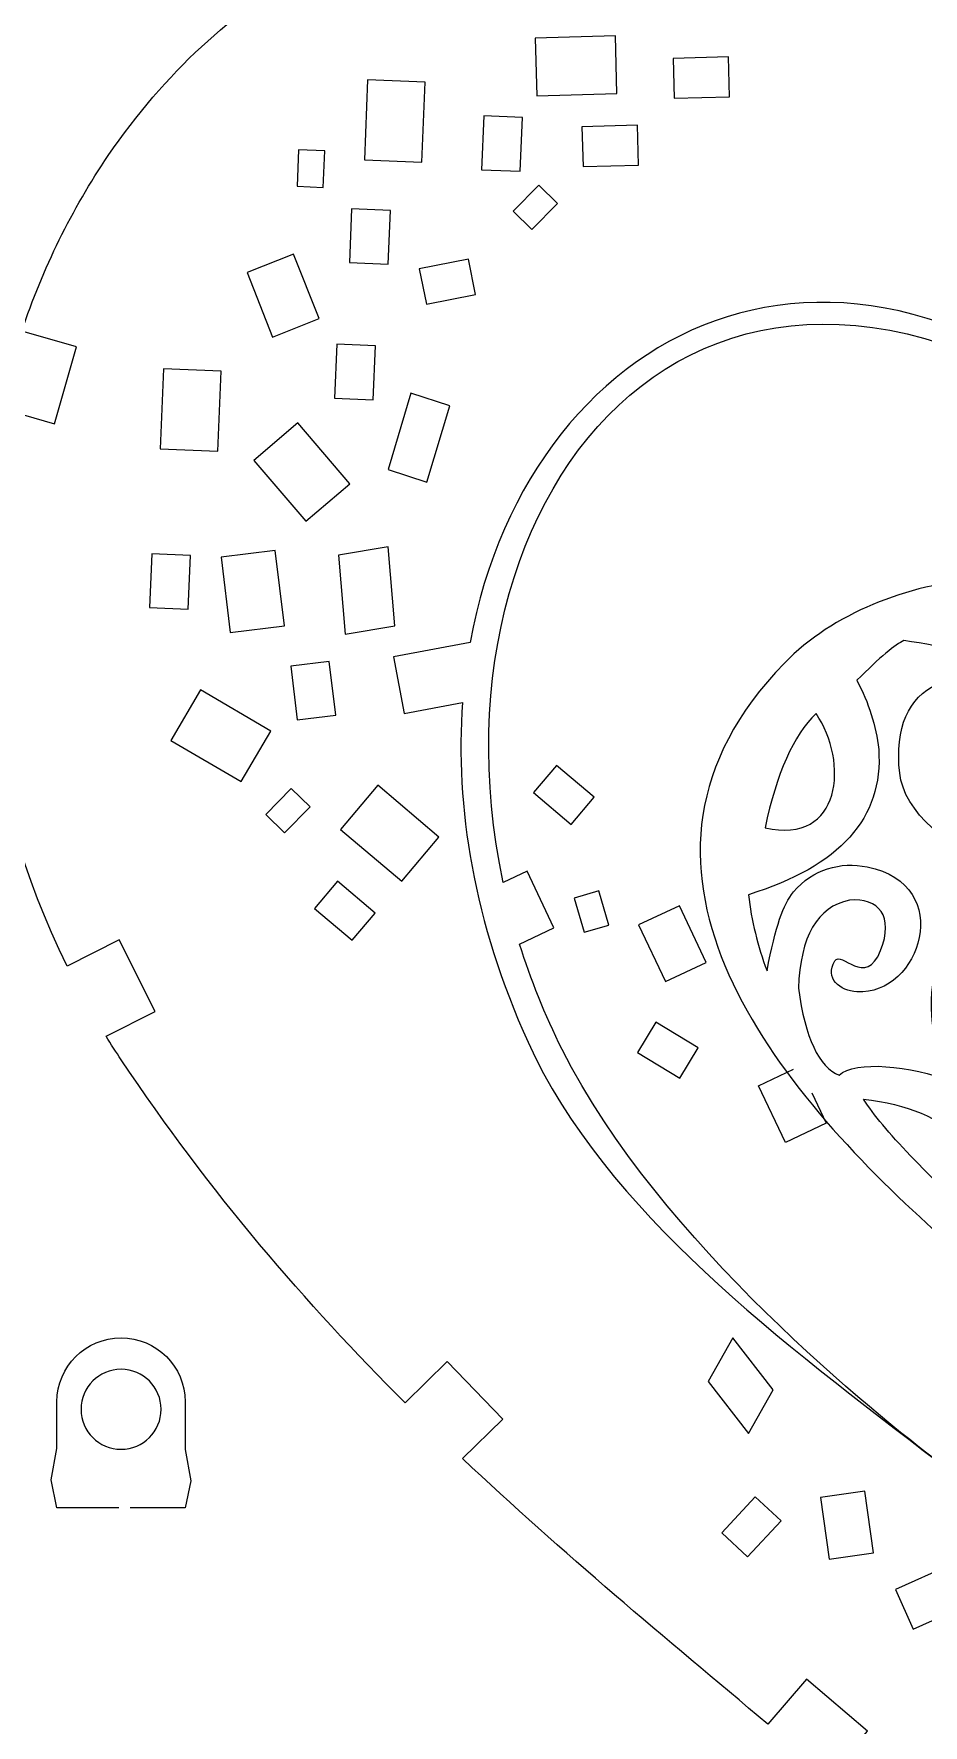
# Model space of a CAD drawing. Header units: millimetres. Extents: x -135 to 135, y -162 to 162.
# Drawn here: x -81.9 to -26.4, y -93.4 to 12.2 of the extents above; entities that cross this region are included whole.
import ezdxf

# ---------------------------------------------------------------- set-up
doc = ezdxf.new("R2010")
doc.units = ezdxf.units.MM
doc.header["$MEASUREMENT"] = 0
doc.layers.add('layer 1', color=7, linetype='Continuous')

msp = doc.modelspace()

# ---------------------------------------------------------------- linework, layer by layer
at = {"layer": 'layer 1', "color": 250, "lineweight": 20}
msp.add_open_spline([(-135, -162.5), (-135, -162.5), (135, -162.5), (135, -162.5), (135, -162.5), (135, -162.5), (135, 162.5), (135, 162.5), (135, 162.5), (135, 162.5), (-135, 162.5), (-135, 162.5), (-135, 162.5), (-135, 162.5), (-135, -162.5), (-135, -162.5), (-135, -162.5), (-135, -162.5), (-135, -162.5), (-135, -162.5)], degree=3, knots=[0, 0, 0, 0, 0.16666667, 0.16666667, 0.16666667, 0.16666667, 0.33333333, 0.33333333, 0.33333333, 0.33333333, 0.5, 0.5, 0.5, 0.5, 0.66666667, 0.66666667, 0.66666667, 0.66666667, 1, 1, 1, 1], dxfattribs=at)
at = {"layer": 'layer 1', "lineweight": 20}
for points, knots in [([(-0.6123, -126.0617), (-0.6123, -126.0617), (-3.5511, -126.0617), (-3.5511, -126.0617), (-3.5511, -126.0617), (-4.3006, -125.0885), (-8.2565, -120.5359), (-9.0191, -119.6023), (-9.0191, -119.6023), (-9.0191, -119.6023), (-6.1963, -117.2743), (-6.1963, -117.2743), (-6.1963, -117.2743), (-6.1963, -117.2743), (-9.4298, -113.4605), (-9.4298, -113.4605), (-9.4298, -113.4605), (-9.4298, -113.4605), (-12.2556, -115.7911), (-12.2556, -115.7911), (-12.2556, -115.7911), (-18.6511, -108.5392), (-25.4254, -102.4152), (-32.3112, -96.5324), (-32.3112, -96.5324), (-32.3112, -96.5324), (-29.9089, -93.7482), (-29.9089, -93.7482), (-29.9089, -93.7482), (-29.9089, -93.7482), (-33.6987, -90.4867), (-33.6987, -90.4867), (-33.6987, -90.4867), (-33.6987, -90.4867), (-36.1262, -93.3001), (-36.1262, -93.3001), (-36.1262, -93.3001), (-42.4938, -87.9392), (-48.9142, -82.6441), (-55.179, -76.7231), (-55.179, -76.7231), (-55.179, -76.7231), (-52.6616, -74.2754), (-52.6616, -74.2754), (-52.6616, -74.2754), (-52.6616, -74.2754), (-56.1316, -70.6756), (-56.1316, -70.6756), (-56.1316, -70.6756), (-56.1316, -70.6756), (-58.7675, -73.2384), (-58.7675, -73.2384), (-58.7675, -73.2384), (-64.9337, -67.0828), (-70.9065, -60.1776), (-76.48, -51.8386), (-76.48, -51.8386), (-76.8054, -51.3517), (-77.1205, -50.86), (-77.4274, -50.3647), (-77.4274, -50.3647), (-77.4274, -50.3647), (-74.3529, -48.8226), (-74.3529, -48.8226), (-74.3529, -48.8226), (-74.3529, -48.8226), (-76.6021, -44.357), (-76.6021, -44.357), (-76.6021, -44.357), (-76.6021, -44.357), (-79.8529, -45.9876), (-79.8529, -45.9876), (-79.8529, -45.9876), (-85.2881, -34.9404), (-86.5519, -22.408), (-84.0254, -11.1681), (-84.0254, -11.1681), (-84.0254, -11.1681), (-80.6501, -12.1378), (-80.6501, -12.1378), (-80.6501, -12.1378), (-80.6501, -12.1378), (-79.262, -7.3344), (-79.262, -7.3344), (-79.262, -7.3344), (-79.262, -7.3344), (-82.6828, -6.3516), (-82.6828, -6.3516), (-82.6828, -6.3516), (-81.3694, -2.4329), (-79.5662, 1.2632), (-77.2884, 4.6029), (-77.2884, 4.6029), (-73.7351, 9.8128), (-69.4972, 13.6203), (-64.8193, 16.2663), (-64.8193, 16.2663), (-64.8193, 16.2663), (-63.1964, 13.1347), (-63.1964, 13.1347), (-63.1964, 13.1347), (-63.1964, 13.1347), (-58.7571, 15.4352), (-58.7571, 15.4352), (-58.7571, 15.4352), (-58.7571, 15.4352), (-60.3033, 18.4191), (-60.3033, 18.4191), (-60.3033, 18.4191), (-52.4374, 21.5154), (-43.6434, 21.8367), (-34.9084, 20.3446), (-34.9084, 20.3446), (-34.9084, 20.3446), (-35.6824, 16.968), (-35.6824, 16.968), (-35.6824, 16.968), (-35.6824, 16.968), (-30.7969, 15.9041), (-30.7969, 15.9041), (-30.7969, 15.9041), (-30.7969, 15.9041), (-30.0134, 19.3219), (-30.0134, 19.3219), (-30.0134, 19.3219), (-26.6189, 18.4858), (-23.2615, 17.4013), (-20.0007, 16.1225), (-20.0007, 16.1225), (-15.1194, 14.2083), (-10.577, 11.9531), (-7.0768, 9.6606), (-7.0768, 9.6606), (-7.0768, 9.6606), (-9.2536, 6.8172), (-9.2536, 6.8172), (-9.2536, 6.8172), (-9.2536, 6.8172), (-5.3047, 3.7504), (-5.3047, 3.7504), (-5.3047, 3.7504), (-5.3047, 3.7504), (-3.1051, 6.6234), (-3.1051, 6.6234), (-3.1051, 6.6234), (-3.1051, 6.6234), (-0.3387, 4.4482), (-0.3387, 4.4482)], [0, 0, 0, 0, 0.02631579, 0.02631579, 0.02631579, 0.02631579, 0.05263158, 0.05263158, 0.05263158, 0.05263158, 0.07894737, 0.07894737, 0.07894737, 0.07894737, 0.10526316, 0.10526316, 0.10526316, 0.10526316, 0.13157895, 0.13157895, 0.13157895, 0.13157895, 0.15789474, 0.15789474, 0.15789474, 0.15789474, 0.18421053, 0.18421053, 0.18421053, 0.18421053, 0.21052632, 0.21052632, 0.21052632, 0.21052632, 0.23684211, 0.23684211, 0.23684211, 0.23684211, 0.26315789, 0.26315789, 0.26315789, 0.26315789, 0.28947368, 0.28947368, 0.28947368, 0.28947368, 0.31578947, 0.31578947, 0.31578947, 0.31578947, 0.34210526, 0.34210526, 0.34210526, 0.34210526, 0.36842105, 0.36842105, 0.36842105, 0.36842105, 0.39473684, 0.39473684, 0.39473684, 0.39473684, 0.42105263, 0.42105263, 0.42105263, 0.42105263, 0.44736842, 0.44736842, 0.44736842, 0.44736842, 0.47368421, 0.47368421, 0.47368421, 0.47368421, 0.5, 0.5, 0.5, 0.5, 0.52631579, 0.52631579, 0.52631579, 0.52631579, 0.55263158, 0.55263158, 0.55263158, 0.55263158, 0.57894737, 0.57894737, 0.57894737, 0.57894737, 0.60526316, 0.60526316, 0.60526316, 0.60526316, 0.63157895, 0.63157895, 0.63157895, 0.63157895, 0.65789474, 0.65789474, 0.65789474, 0.65789474, 0.68421053, 0.68421053, 0.68421053, 0.68421053, 0.71052632, 0.71052632, 0.71052632, 0.71052632, 0.73684211, 0.73684211, 0.73684211, 0.73684211, 0.76315789, 0.76315789, 0.76315789, 0.76315789, 0.78947368, 0.78947368, 0.78947368, 0.78947368, 0.81578947, 0.81578947, 0.81578947, 0.81578947, 0.84210526, 0.84210526, 0.84210526, 0.84210526, 0.86842105, 0.86842105, 0.86842105, 0.86842105, 0.89473684, 0.89473684, 0.89473684, 0.89473684, 0.92105263, 0.92105263, 0.92105263, 0.92105263, 0.94736842, 0.94736842, 0.94736842, 0.94736842, 1, 1, 1, 1]), ([(-50.6376, 11.94), (-50.6376, 11.94), (-45.6394, 12.0718), (-45.6394, 12.0718), (-45.6394, 12.0718), (-45.6394, 12.0718), (-45.5445, 8.4729), (-45.5445, 8.4729), (-45.5445, 8.4729), (-45.5445, 8.4729), (-50.5428, 8.3412), (-50.5428, 8.3412), (-50.5428, 8.3412), (-50.5428, 8.3412), (-50.6376, 11.94), (-50.6376, 11.94)], [0, 0, 0, 0, 0.2, 0.2, 0.2, 0.2, 0.4, 0.4, 0.4, 0.4, 0.6, 0.6, 0.6, 0.6, 1, 1, 1, 1]), ([(-42.0339, 10.6748), (-42.0339, 10.6748), (-38.5776, 10.7659), (-38.5776, 10.7659), (-38.5776, 10.7659), (-38.5776, 10.7659), (-38.5119, 8.2773), (-38.5119, 8.2773), (-38.5119, 8.2773), (-38.5119, 8.2773), (-41.9684, 8.1862), (-41.9684, 8.1862), (-41.9684, 8.1862), (-41.9684, 8.1862), (-42.0339, 10.6748), (-42.0339, 10.6748)], [0, 0, 0, 0, 0.2, 0.2, 0.2, 0.2, 0.4, 0.4, 0.4, 0.4, 0.6, 0.6, 0.6, 0.6, 1, 1, 1, 1]), ([(-57.5043, 9.1801), (-57.5043, 9.1801), (-57.7081, 4.1844), (-57.7081, 4.1844), (-57.7081, 4.1844), (-57.7081, 4.1844), (-61.3052, 4.331), (-61.3052, 4.331), (-61.3052, 4.331), (-61.3052, 4.331), (-61.1014, 9.3268), (-61.1014, 9.3268), (-61.1014, 9.3268), (-61.1014, 9.3268), (-57.5043, 9.1801), (-57.5043, 9.1801)], [0, 0, 0, 0, 0.2, 0.2, 0.2, 0.2, 0.4, 0.4, 0.4, 0.4, 0.6, 0.6, 0.6, 0.6, 1, 1, 1, 1]), ([(-51.15, -40.0654), (-51.15, -40.0654), (-49.4783, -43.6042), (-49.4783, -43.6042), (-49.4783, -43.6042), (-49.4783, -43.6042), (-51.6173, -44.6146), (-51.6173, -44.6146), (-51.6173, -44.6146), (-50.9258, -46.8168), (-50.0449, -49.0201), (-48.9564, -51.1962), (-48.9564, -51.1962), (-42.9538, -63.1973), (-28.9505, -74.3205), (-25.5242, -76.8976), (-25.5242, -76.8976), (-35.0317, -69.6224), (-46.2845, -61.3208), (-51.0882, -50.7365), (-51.0882, -50.7365), (-54.4682, -43.2891), (-55.6601, -36.0203), (-55.1801, -29.5334), (-55.1801, -29.5334), (-55.1801, -29.5334), (-58.8102, -30.2202), (-58.8102, -30.2202), (-58.8102, -30.2202), (-58.8102, -30.2202), (-59.4795, -26.6829), (-59.4795, -26.6829), (-59.4795, -26.6829), (-59.4795, -26.6829), (-54.7057, -25.7797), (-54.7057, -25.7797), (-54.7057, -25.7797), (-51.0142, -5.5458), (-30.2913, 4.9189), (-10.5916, -15.967), (-10.5916, -15.967), (-38.2102, 8.0184), (-58.1204, -15.1819), (-52.6314, -40.7651), (-52.6314, -40.7651), (-52.6314, -40.7651), (-51.15, -40.0654), (-51.15, -40.0654)], [0, 0, 0, 0, 0.07692308, 0.07692308, 0.07692308, 0.07692308, 0.15384615, 0.15384615, 0.15384615, 0.15384615, 0.23076923, 0.23076923, 0.23076923, 0.23076923, 0.30769231, 0.30769231, 0.30769231, 0.30769231, 0.38461538, 0.38461538, 0.38461538, 0.38461538, 0.46153846, 0.46153846, 0.46153846, 0.46153846, 0.53846154, 0.53846154, 0.53846154, 0.53846154, 0.61538462, 0.61538462, 0.61538462, 0.61538462, 0.69230769, 0.69230769, 0.69230769, 0.69230769, 0.76923077, 0.76923077, 0.76923077, 0.76923077, 0.84615385, 0.84615385, 0.84615385, 0.84615385, 1, 1, 1, 1]), ([(-51.4381, 6.9831), (-51.4381, 6.9831), (-51.5751, 3.6241), (-51.5751, 3.6241), (-51.5751, 3.6241), (-51.5751, 3.6241), (-53.9936, 3.7227), (-53.9936, 3.7227), (-53.9936, 3.7227), (-53.9936, 3.7227), (-53.8566, 7.0817), (-53.8566, 7.0817), (-53.8566, 7.0817), (-53.8566, 7.0817), (-51.4381, 6.9831), (-51.4381, 6.9831)], [0, 0, 0, 0, 0.2, 0.2, 0.2, 0.2, 0.4, 0.4, 0.4, 0.4, 0.6, 0.6, 0.6, 0.6, 1, 1, 1, 1]), ([(-47.7225, 6.4071), (-47.7225, 6.4071), (-44.2662, 6.4983), (-44.2662, 6.4983), (-44.2662, 6.4983), (-44.2662, 6.4983), (-44.2005, 4.0096), (-44.2005, 4.0096), (-44.2005, 4.0096), (-44.2005, 4.0096), (-47.657, 3.9185), (-47.657, 3.9185), (-47.657, 3.9185), (-47.657, 3.9185), (-47.7225, 6.4071), (-47.7225, 6.4071)], [0, 0, 0, 0, 0.2, 0.2, 0.2, 0.2, 0.4, 0.4, 0.4, 0.4, 0.6, 0.6, 0.6, 0.6, 1, 1, 1, 1]), ([(-63.7789, 4.8928), (-63.7789, 4.8928), (-63.8713, 2.6232), (-63.8713, 2.6232), (-63.8713, 2.6232), (-63.8713, 2.6232), (-65.5053, 2.6897), (-65.5053, 2.6897), (-65.5053, 2.6897), (-65.5053, 2.6897), (-65.4129, 4.9593), (-65.4129, 4.9593), (-65.4129, 4.9593), (-65.4129, 4.9593), (-63.7789, 4.8928), (-63.7789, 4.8928)], [0, 0, 0, 0, 0.2, 0.2, 0.2, 0.2, 0.4, 0.4, 0.4, 0.4, 0.6, 0.6, 0.6, 0.6, 1, 1, 1, 1]), ([(-49.2563, 1.6177), (-49.2563, 1.6177), (-50.8453, -0.0055), (-50.8453, -0.0055), (-50.8453, -0.0055), (-50.8453, -0.0055), (-52.0139, 1.1385), (-52.0139, 1.1385), (-52.0139, 1.1385), (-52.0139, 1.1385), (-50.425, 2.7616), (-50.425, 2.7616), (-50.425, 2.7616), (-50.425, 2.7616), (-49.2563, 1.6177), (-49.2563, 1.6177)], [0, 0, 0, 0, 0.2, 0.2, 0.2, 0.2, 0.4, 0.4, 0.4, 0.4, 0.6, 0.6, 0.6, 0.6, 1, 1, 1, 1]), ([(-59.6798, 1.1832), (-59.6798, 1.1832), (-59.8167, -2.1757), (-59.8167, -2.1757), (-59.8167, -2.1757), (-59.8167, -2.1757), (-62.2353, -2.0771), (-62.2353, -2.0771), (-62.2353, -2.0771), (-62.2353, -2.0771), (-62.0982, 1.2818), (-62.0982, 1.2818), (-62.0982, 1.2818), (-62.0982, 1.2818), (-59.6798, 1.1832), (-59.6798, 1.1832)], [0, 0, 0, 0, 0.2, 0.2, 0.2, 0.2, 0.4, 0.4, 0.4, 0.4, 0.6, 0.6, 0.6, 0.6, 1, 1, 1, 1]), ([(-65.7279, -1.5449), (-65.7279, -1.5449), (-64.1306, -5.5739), (-64.1306, -5.5739), (-64.1306, -5.5739), (-64.1306, -5.5739), (-67.0314, -6.7241), (-67.0314, -6.7241), (-67.0314, -6.7241), (-67.0314, -6.7241), (-68.6287, -2.6951), (-68.6287, -2.6951), (-68.6287, -2.6951), (-68.6287, -2.6951), (-65.7279, -1.5449), (-65.7279, -1.5449)], [0, 0, 0, 0, 0.2, 0.2, 0.2, 0.2, 0.4, 0.4, 0.4, 0.4, 0.6, 0.6, 0.6, 0.6, 1, 1, 1, 1]), ([(-57.8768, -2.4664), (-57.8768, -2.4664), (-54.8126, -1.8539), (-54.8126, -1.8539), (-54.8126, -1.8539), (-54.8126, -1.8539), (-54.3715, -4.0603), (-54.3715, -4.0603), (-54.3715, -4.0603), (-54.3715, -4.0603), (-57.4359, -4.6728), (-57.4359, -4.6728), (-57.4359, -4.6728), (-57.4359, -4.6728), (-57.8768, -2.4664), (-57.8768, -2.4664)], [0, 0, 0, 0, 0.2, 0.2, 0.2, 0.2, 0.4, 0.4, 0.4, 0.4, 0.6, 0.6, 0.6, 0.6, 1, 1, 1, 1]), ([(-60.6112, -7.2714), (-60.6112, -7.2714), (-60.7482, -10.6304), (-60.7482, -10.6304), (-60.7482, -10.6304), (-60.7482, -10.6304), (-63.1667, -10.5318), (-63.1667, -10.5318), (-63.1667, -10.5318), (-63.1667, -10.5318), (-63.0296, -7.1728), (-63.0296, -7.1728), (-63.0296, -7.1728), (-63.0296, -7.1728), (-60.6112, -7.2714), (-60.6112, -7.2714)], [0, 0, 0, 0, 0.2, 0.2, 0.2, 0.2, 0.4, 0.4, 0.4, 0.4, 0.6, 0.6, 0.6, 0.6, 1, 1, 1, 1]), ([(-70.2465, -8.8514), (-70.2465, -8.8514), (-70.4502, -13.8472), (-70.4502, -13.8472), (-70.4502, -13.8472), (-70.4502, -13.8472), (-74.0473, -13.7005), (-74.0473, -13.7005), (-74.0473, -13.7005), (-74.0473, -13.7005), (-73.8435, -8.7047), (-73.8435, -8.7047), (-73.8435, -8.7047), (-73.8435, -8.7047), (-70.2465, -8.8514), (-70.2465, -8.8514)], [0, 0, 0, 0, 0.2, 0.2, 0.2, 0.2, 0.4, 0.4, 0.4, 0.4, 0.6, 0.6, 0.6, 0.6, 1, 1, 1, 1]), ([(-55.9756, -11.0062), (-55.9756, -11.0062), (-57.4037, -15.789), (-57.4037, -15.789), (-57.4037, -15.789), (-57.4037, -15.789), (-59.8223, -14.9995), (-59.8223, -14.9995), (-59.8223, -14.9995), (-59.8223, -14.9995), (-58.3941, -10.2167), (-58.3941, -10.2167), (-58.3941, -10.2167), (-58.3941, -10.2167), (-55.9756, -11.0062), (-55.9756, -11.0062)], [0, 0, 0, 0, 0.2, 0.2, 0.2, 0.2, 0.4, 0.4, 0.4, 0.4, 0.6, 0.6, 0.6, 0.6, 1, 1, 1, 1]), ([(-65.4629, -12.0825), (-65.4629, -12.0825), (-62.2158, -15.8845), (-62.2158, -15.8845), (-62.2158, -15.8845), (-62.2158, -15.8845), (-64.9533, -18.2224), (-64.9533, -18.2224), (-64.9533, -18.2224), (-64.9533, -18.2224), (-68.2004, -14.4204), (-68.2004, -14.4204), (-68.2004, -14.4204), (-68.2004, -14.4204), (-65.4629, -12.0825), (-65.4629, -12.0825)], [0, 0, 0, 0, 0.2, 0.2, 0.2, 0.2, 0.4, 0.4, 0.4, 0.4, 0.6, 0.6, 0.6, 0.6, 1, 1, 1, 1]), ([(-66.8618, -20.0393), (-66.8618, -20.0393), (-66.2872, -24.7418), (-66.2872, -24.7418), (-66.2872, -24.7418), (-66.2872, -24.7418), (-69.6727, -25.1557), (-69.6727, -25.1557), (-69.6727, -25.1557), (-69.6727, -25.1557), (-70.2473, -20.4533), (-70.2473, -20.4533), (-70.2473, -20.4533), (-70.2473, -20.4533), (-66.8618, -20.0393), (-66.8618, -20.0393)], [0, 0, 0, 0, 0.2, 0.2, 0.2, 0.2, 0.4, 0.4, 0.4, 0.4, 0.6, 0.6, 0.6, 0.6, 1, 1, 1, 1]), ([(-59.8255, -19.8244), (-59.8255, -19.8244), (-59.4121, -24.7569), (-59.4121, -24.7569), (-59.4121, -24.7569), (-59.4121, -24.7569), (-62.4998, -25.2703), (-62.4998, -25.2703), (-62.4998, -25.2703), (-62.4998, -25.2703), (-62.913, -20.3378), (-62.913, -20.3378), (-62.913, -20.3378), (-62.913, -20.3378), (-59.8255, -19.8244), (-59.8255, -19.8244)], [0, 0, 0, 0, 0.2, 0.2, 0.2, 0.2, 0.4, 0.4, 0.4, 0.4, 0.6, 0.6, 0.6, 0.6, 1, 1, 1, 1]), ([(-72.1561, -20.347), (-72.1561, -20.347), (-72.293, -23.706), (-72.293, -23.706), (-72.293, -23.706), (-72.293, -23.706), (-74.7115, -23.6074), (-74.7115, -23.6074), (-74.7115, -23.6074), (-74.7115, -23.6074), (-74.5745, -20.2484), (-74.5745, -20.2484), (-74.5745, -20.2484), (-74.5745, -20.2484), (-72.1561, -20.347), (-72.1561, -20.347)], [0, 0, 0, 0, 0.2, 0.2, 0.2, 0.2, 0.4, 0.4, 0.4, 0.4, 0.6, 0.6, 0.6, 0.6, 1, 1, 1, 1]), ([(-20.8386, -21.6336), (-21.0749, -21.65), (-22.5131, -21.7363), (-22.7481, -21.7587), (-22.7481, -21.7587), (-27.5276, -22.2157), (-32.0238, -23.9407), (-35.081, -27.0713), (-35.081, -27.0713), (-47.2407, -39.523), (-35.8019, -53.303), (-26.1898, -62.0606), (-26.1898, -62.0606), (-17.4295, -70.0422), (-14.2755, -74.9539), (-13.0713, -77.3015), (-13.0713, -77.3015), (-12.2233, -78.9548), (-11.5707, -80.6509), (-11.0337, -82.369)], [0, 0, 0, 0, 0.16666667, 0.16666667, 0.16666667, 0.16666667, 0.33333333, 0.33333333, 0.33333333, 0.33333333, 0.5, 0.5, 0.5, 0.5, 0.66666667, 0.66666667, 0.66666667, 0.66666667, 1, 1, 1, 1]), ([(-21.4572, -39.8934), (-24.8159, -42.3365), (-27.5977, -47.6116), (-24.6922, -53.1468), (-24.6922, -53.1468), (-27.2012, -52.2196), (-30.6739, -51.8378), (-31.67, -52.8032), (-31.67, -52.8032), (-32.9427, -52.2829), (-33.7919, -50.4713), (-34.2174, -47.3686), (-34.2174, -47.3686), (-34.0922, -44.1244), (-33.0294, -42.2914), (-31.0288, -41.8697), (-31.0288, -41.8697), (-29.2084, -41.7184), (-28.2332, -42.8696), (-29.0849, -45.0162), (-29.0849, -45.0162), (-30.014, -47.3579), (-31.5371, -44.9889), (-31.9396, -45.6557), (-31.9396, -45.6557), (-32.6067, -46.7604), (-31.616, -47.5312), (-30.5651, -47.5932), (-30.5651, -47.5932), (-26.595, -47.8274), (-24.373, -40.9173), (-29.915, -39.7919), (-29.915, -39.7919), (-31.5636, -39.457), (-33.3339, -39.9164), (-34.5181, -41.3582), (-34.5181, -41.3582), (-35.1808, -42.1652), (-35.6229, -43.4524), (-36.1743, -46.272), (-36.1743, -46.272), (-36.7576, -44.738), (-37.1434, -43.1576), (-37.3316, -41.5306), (-37.3316, -41.5306), (-31.613, -39.7639), (-28.9037, -36.7391), (-29.2039, -32.4566), (-29.2039, -32.4566), (-29.365, -30.9913), (-29.8204, -29.5541), (-30.5698, -28.1448), (-30.5698, -28.1448), (-29.1285, -26.7132), (-28.1479, -25.8877), (-27.6284, -25.6681), (-27.6284, -25.6681), (-25.1513, -26.0381), (-22.196, -26.6064), (-20.186, -27.7859), (-20.186, -27.7859), (-17.2897, -29.4852), (-16.0578, -32.4181), (-17.2846, -34.8071), (-17.2846, -34.8071), (-18.0556, -36.3082), (-20.6957, -37.7719), (-22.4418, -37.2531), (-22.4418, -37.2531), (-25.2934, -36.4059), (-26.0116, -34.6251), (-25.5276, -32.5882), (-25.5276, -32.5882), (-25.0495, -30.5755), (-23.3071, -29.5315), (-21.9022, -30.2484), (-21.9022, -30.2484), (-20.9935, -30.712), (-20.5853, -31.2109), (-20.3118, -32.0182), (-20.3118, -32.0182), (-20.0352, -32.8343), (-18.8295, -32.6063), (-19.3289, -30.6928), (-19.3289, -30.6928), (-19.9757, -28.2145), (-23.3174, -27.3528), (-25.5812, -28.401), (-25.5812, -28.401), (-27.3399, -29.2153), (-28.1932, -31.0882), (-27.893, -33.9412), (-27.893, -33.9412), (-27.6444, -36.3033), (-24.8755, -38.7279), (-21.4572, -39.8934)], [0, 0, 0, 0, 0.04, 0.04, 0.04, 0.04, 0.08, 0.08, 0.08, 0.08, 0.12, 0.12, 0.12, 0.12, 0.16, 0.16, 0.16, 0.16, 0.2, 0.2, 0.2, 0.2, 0.24, 0.24, 0.24, 0.24, 0.28, 0.28, 0.28, 0.28, 0.32, 0.32, 0.32, 0.32, 0.36, 0.36, 0.36, 0.36, 0.4, 0.4, 0.4, 0.4, 0.44, 0.44, 0.44, 0.44, 0.48, 0.48, 0.48, 0.48, 0.52, 0.52, 0.52, 0.52, 0.56, 0.56, 0.56, 0.56, 0.6, 0.6, 0.6, 0.6, 0.64, 0.64, 0.64, 0.64, 0.68, 0.68, 0.68, 0.68, 0.72, 0.72, 0.72, 0.72, 0.76, 0.76, 0.76, 0.76, 0.8, 0.8, 0.8, 0.8, 0.84, 0.84, 0.84, 0.84, 0.88, 0.88, 0.88, 0.88, 0.92, 0.92, 0.92, 0.92, 1, 1, 1, 1]), ([(-63.4989, -26.9784), (-63.4989, -26.9784), (-63.0912, -30.3153), (-63.0912, -30.3153), (-63.0912, -30.3153), (-63.0912, -30.3153), (-65.4938, -30.6089), (-65.4938, -30.6089), (-65.4938, -30.6089), (-65.4938, -30.6089), (-65.9015, -27.272), (-65.9015, -27.272), (-65.9015, -27.272), (-65.9015, -27.272), (-63.4989, -26.9784), (-63.4989, -26.9784)], [0, 0, 0, 0, 0.2, 0.2, 0.2, 0.2, 0.4, 0.4, 0.4, 0.4, 0.6, 0.6, 0.6, 0.6, 1, 1, 1, 1]), ([(-71.5365, -28.7479), (-71.5365, -28.7479), (-67.1504, -31.3125), (-67.1504, -31.3125), (-67.1504, -31.3125), (-67.1504, -31.3125), (-68.9968, -34.4707), (-68.9968, -34.4707), (-68.9968, -34.4707), (-68.9968, -34.4707), (-73.3831, -31.906), (-73.3831, -31.906), (-73.3831, -31.906), (-73.3831, -31.906), (-71.5365, -28.7479), (-71.5365, -28.7479)], [0, 0, 0, 0, 0.2, 0.2, 0.2, 0.2, 0.4, 0.4, 0.4, 0.4, 0.6, 0.6, 0.6, 0.6, 1, 1, 1, 1]), ([(-36.2977, -37.3529), (-35.5795, -33.9554), (-34.519, -31.5783), (-33.1158, -30.2217), (-33.1158, -30.2217), (-31.054, -33.234), (-31.5064, -38.4447), (-36.2977, -37.3529)], [0, 0, 0, 0, 0.33333333, 0.33333333, 0.33333333, 0.33333333, 1, 1, 1, 1]), ([(-49.321, -33.4582), (-49.321, -33.4582), (-46.9671, -35.4473), (-46.9671, -35.4473), (-46.9671, -35.4473), (-46.9671, -35.4473), (-48.3994, -37.1422), (-48.3994, -37.1422), (-48.3994, -37.1422), (-48.3994, -37.1422), (-50.7533, -35.1531), (-50.7533, -35.1531), (-50.7533, -35.1531), (-50.7533, -35.1531), (-49.321, -33.4582), (-49.321, -33.4582)], [0, 0, 0, 0, 0.2, 0.2, 0.2, 0.2, 0.4, 0.4, 0.4, 0.4, 0.6, 0.6, 0.6, 0.6, 1, 1, 1, 1]), ([(-60.4699, -34.7017), (-60.4699, -34.7017), (-56.651, -37.9289), (-56.651, -37.9289), (-56.651, -37.9289), (-56.651, -37.9289), (-58.9747, -40.6786), (-58.9747, -40.6786), (-58.9747, -40.6786), (-58.9747, -40.6786), (-62.7936, -37.4514), (-62.7936, -37.4514), (-62.7936, -37.4514), (-62.7936, -37.4514), (-60.4699, -34.7017), (-60.4699, -34.7017)], [0, 0, 0, 0, 0.2, 0.2, 0.2, 0.2, 0.4, 0.4, 0.4, 0.4, 0.6, 0.6, 0.6, 0.6, 1, 1, 1, 1]), ([(-64.697, -36.0366), (-64.697, -36.0366), (-66.2861, -37.6598), (-66.2861, -37.6598), (-66.2861, -37.6598), (-66.2861, -37.6598), (-67.4546, -36.5158), (-67.4546, -36.5158), (-67.4546, -36.5158), (-67.4546, -36.5158), (-65.8657, -34.8927), (-65.8657, -34.8927), (-65.8657, -34.8927), (-65.8657, -34.8927), (-64.697, -36.0366), (-64.697, -36.0366)], [0, 0, 0, 0, 0.2, 0.2, 0.2, 0.2, 0.4, 0.4, 0.4, 0.4, 0.6, 0.6, 0.6, 0.6, 1, 1, 1, 1]), ([(-62.991, -40.6901), (-62.991, -40.6901), (-60.6371, -42.6793), (-60.6371, -42.6793), (-60.6371, -42.6793), (-60.6371, -42.6793), (-62.0694, -44.3741), (-62.0694, -44.3741), (-62.0694, -44.3741), (-62.0694, -44.3741), (-64.4233, -42.385), (-64.4233, -42.385), (-64.4233, -42.385), (-64.4233, -42.385), (-62.991, -40.6901), (-62.991, -40.6901)], [0, 0, 0, 0, 0.2, 0.2, 0.2, 0.2, 0.4, 0.4, 0.4, 0.4, 0.6, 0.6, 0.6, 0.6, 1, 1, 1, 1]), ([(-46.6766, -41.2986), (-46.6766, -41.2986), (-46.0535, -43.4301), (-46.0535, -43.4301), (-46.0535, -43.4301), (-46.0535, -43.4301), (-47.5883, -43.8787), (-47.5883, -43.8787), (-47.5883, -43.8787), (-47.5883, -43.8787), (-48.2114, -41.7472), (-48.2114, -41.7472), (-48.2114, -41.7472), (-48.2114, -41.7472), (-46.6766, -41.2986), (-46.6766, -41.2986)], [0, 0, 0, 0, 0.2, 0.2, 0.2, 0.2, 0.4, 0.4, 0.4, 0.4, 0.6, 0.6, 0.6, 0.6, 1, 1, 1, 1]), ([(-41.6434, -42.2155), (-41.6434, -42.2155), (-39.9717, -45.7543), (-39.9717, -45.7543), (-39.9717, -45.7543), (-39.9717, -45.7543), (-42.5198, -46.9579), (-42.5198, -46.9579), (-42.5198, -46.9579), (-42.5198, -46.9579), (-44.1915, -43.4191), (-44.1915, -43.4191), (-44.1915, -43.4191), (-44.1915, -43.4191), (-41.6434, -42.2155), (-41.6434, -42.2155)], [0, 0, 0, 0, 0.2, 0.2, 0.2, 0.2, 0.4, 0.4, 0.4, 0.4, 0.6, 0.6, 0.6, 0.6, 1, 1, 1, 1]), ([(-43.1072, -49.4885), (-43.1072, -49.4885), (-40.4714, -51.0853), (-40.4714, -51.0853), (-40.4714, -51.0853), (-40.4714, -51.0853), (-41.6212, -52.9832), (-41.6212, -52.9832), (-41.6212, -52.9832), (-41.6212, -52.9832), (-44.257, -51.3864), (-44.257, -51.3864), (-44.257, -51.3864), (-44.257, -51.3864), (-43.1072, -49.4885), (-43.1072, -49.4885)], [0, 0, 0, 0, 0.2, 0.2, 0.2, 0.2, 0.4, 0.4, 0.4, 0.4, 0.6, 0.6, 0.6, 0.6, 1, 1, 1, 1]), ([(-33.3739, -53.8947), (-33.3739, -53.8947), (-32.4789, -55.7893), (-32.4789, -55.7893), (-32.4789, -55.7893), (-32.4789, -55.7893), (-35.027, -56.9929), (-35.027, -56.9929), (-35.027, -56.9929), (-35.027, -56.9929), (-36.6987, -53.4541), (-36.6987, -53.4541), (-36.6987, -53.4541), (-36.6987, -53.4541), (-34.516, -52.4232), (-34.516, -52.4232)], [0, 0, 0, 0, 0.2, 0.2, 0.2, 0.2, 0.4, 0.4, 0.4, 0.4, 0.6, 0.6, 0.6, 0.6, 1, 1, 1, 1]), ([(-22.2156, -62.6228), (-21.997, -57.6953), (-24.6421, -54.9202), (-30.1503, -54.2977), (-30.1503, -54.2977), (-28.8885, -56.2262), (-26.2435, -59.0013), (-22.2156, -62.6228)], [0, 0, 0, 0, 0.33333333, 0.33333333, 0.33333333, 0.33333333, 1, 1, 1, 1]), ([(-80.4892, -79.8022), (-80.4892, -79.8022), (-80.8492, -78.0572), (-80.8492, -78.0572), (-80.8492, -78.0572), (-80.8492, -78.0572), (-80.4892, -76.0962), (-80.4892, -76.0962), (-80.4892, -76.0962), (-80.4892, -76.0962), (-80.4892, -74.5717), (-80.4892, -74.5717), (-80.4892, -74.5717), (-80.4892, -74.5717), (-80.4891, -74.5717), (-80.4891, -74.5717), (-80.4891, -74.5717), (-80.4891, -74.5717), (-80.4891, -73.187), (-80.4891, -73.187), (-80.4891, -73.187), (-80.4891, -70.9783), (-78.6979, -69.187), (-76.4891, -69.187), (-76.4891, -69.187), (-74.2803, -69.187), (-72.4891, -70.9783), (-72.4891, -73.187), (-72.4891, -73.187), (-72.4891, -73.187), (-72.4891, -74.5717), (-72.4891, -74.5717), (-72.4891, -74.5717), (-72.4891, -74.5717), (-72.4891, -76.1496), (-72.4891, -76.1496), (-72.4891, -76.1496), (-72.4891, -76.1496), (-72.1292, -78.1102), (-72.1292, -78.1102), (-72.1292, -78.1102), (-72.1292, -78.1102), (-72.4892, -79.8022), (-72.4892, -79.8022), (-72.4892, -79.8022), (-72.4892, -79.8022), (-75.9211, -79.8022), (-75.9211, -79.8022)], [0, 0, 0, 0, 0.07692308, 0.07692308, 0.07692308, 0.07692308, 0.15384615, 0.15384615, 0.15384615, 0.15384615, 0.23076923, 0.23076923, 0.23076923, 0.23076923, 0.30769231, 0.30769231, 0.30769231, 0.30769231, 0.38461538, 0.38461538, 0.38461538, 0.38461538, 0.46153846, 0.46153846, 0.46153846, 0.46153846, 0.53846154, 0.53846154, 0.53846154, 0.53846154, 0.61538462, 0.61538462, 0.61538462, 0.61538462, 0.69230769, 0.69230769, 0.69230769, 0.69230769, 0.76923077, 0.76923077, 0.76923077, 0.76923077, 0.84615385, 0.84615385, 0.84615385, 0.84615385, 1, 1, 1, 1]), ([(-38.3015, -69.183), (-38.3015, -69.183), (-35.7984, -72.4308), (-35.7984, -72.4308), (-35.7984, -72.4308), (-35.7984, -72.4308), (-37.3382, -75.1679), (-37.3382, -75.1679), (-37.3382, -75.1679), (-37.3382, -75.1679), (-39.8413, -71.9201), (-39.8413, -71.9201), (-39.8413, -71.9201), (-39.8413, -71.9201), (-38.3015, -69.183), (-38.3015, -69.183)], [0, 0, 0, 0, 0.2, 0.2, 0.2, 0.2, 0.4, 0.4, 0.4, 0.4, 0.6, 0.6, 0.6, 0.6, 1, 1, 1, 1]), ([(-78.9891, -73.6491), (-78.9891, -72.2686), (-77.8696, -71.1491), (-76.4893, -71.1491), (-76.4893, -71.1491), (-75.1086, -71.1491), (-73.9891, -72.2686), (-73.9891, -73.6491), (-73.9891, -73.6491), (-73.9891, -75.0296), (-75.1086, -76.1491), (-76.4893, -76.1491), (-76.4893, -76.1491), (-77.8696, -76.1491), (-78.9891, -75.0296), (-78.9891, -73.6491)], [0, 0, 0, 0, 0.2, 0.2, 0.2, 0.2, 0.4, 0.4, 0.4, 0.4, 0.6, 0.6, 0.6, 0.6, 1, 1, 1, 1]), ([(-38.9978, -81.3513), (-38.9978, -81.3513), (-36.9051, -79.1156), (-36.9051, -79.1156), (-36.9051, -79.1156), (-36.9051, -79.1156), (-35.2953, -80.6224), (-35.2953, -80.6224), (-35.2953, -80.6224), (-35.2953, -80.6224), (-37.388, -82.8581), (-37.388, -82.8581), (-37.388, -82.8581), (-37.388, -82.8581), (-38.9978, -81.3513), (-38.9978, -81.3513)], [0, 0, 0, 0, 0.2, 0.2, 0.2, 0.2, 0.4, 0.4, 0.4, 0.4, 0.6, 0.6, 0.6, 0.6, 1, 1, 1, 1]), ([(-30.0714, -78.7669), (-30.0714, -78.7669), (-29.532, -82.6065), (-29.532, -82.6065), (-29.532, -82.6065), (-29.532, -82.6065), (-32.2966, -82.9948), (-32.2966, -82.9948), (-32.2966, -82.9948), (-32.2966, -82.9948), (-32.836, -79.1552), (-32.836, -79.1552), (-32.836, -79.1552), (-32.836, -79.1552), (-30.0714, -78.7669), (-30.0714, -78.7669)], [0, 0, 0, 0, 0.2, 0.2, 0.2, 0.2, 0.4, 0.4, 0.4, 0.4, 0.6, 0.6, 0.6, 0.6, 1, 1, 1, 1]), ([(-28.1614, -84.8963), (-28.1614, -84.8963), (-24.7303, -83.3594), (-24.7303, -83.3594), (-24.7303, -83.3594), (-24.7303, -83.3594), (-23.6237, -85.8299), (-23.6237, -85.8299), (-23.6237, -85.8299), (-23.6237, -85.8299), (-27.0548, -87.3668), (-27.0548, -87.3668), (-27.0548, -87.3668), (-27.0548, -87.3668), (-28.1614, -84.8963), (-28.1614, -84.8963)], [0, 0, 0, 0, 0.2, 0.2, 0.2, 0.2, 0.4, 0.4, 0.4, 0.4, 0.6, 0.6, 0.6, 0.6, 1, 1, 1, 1])]:
    msp.add_open_spline(points, degree=3, knots=knots, dxfattribs=at)
msp.add_open_spline([(-76.6211, -79.8022), (-76.6211, -79.8022), (-80.4892, -79.8022), (-80.4892, -79.8022)], degree=3, dxfattribs=at)

doc.saveas('drawing.dxf')
